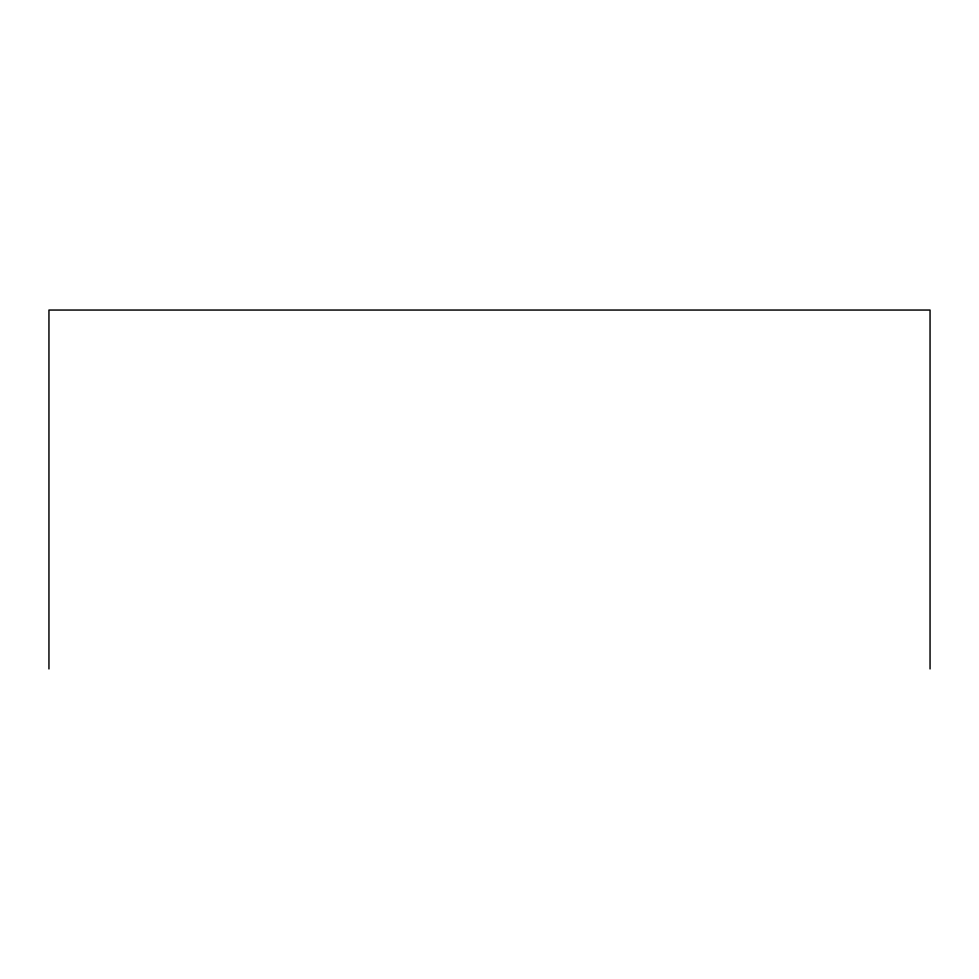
<?xml version="1.0" encoding="UTF-8"?>
<svg xmlns="http://www.w3.org/2000/svg" width="979" height="979" viewBox="0 0 979 979"><rect width="100%" height="100%" fill="white"/><g stroke="black" fill="none" stroke-linecap="round" stroke-linejoin="round"><path stroke-width="1.47" d="M930.05 668.951L930.05 310.049L48.95 310.049L48.95 668.951"/></g></svg>
